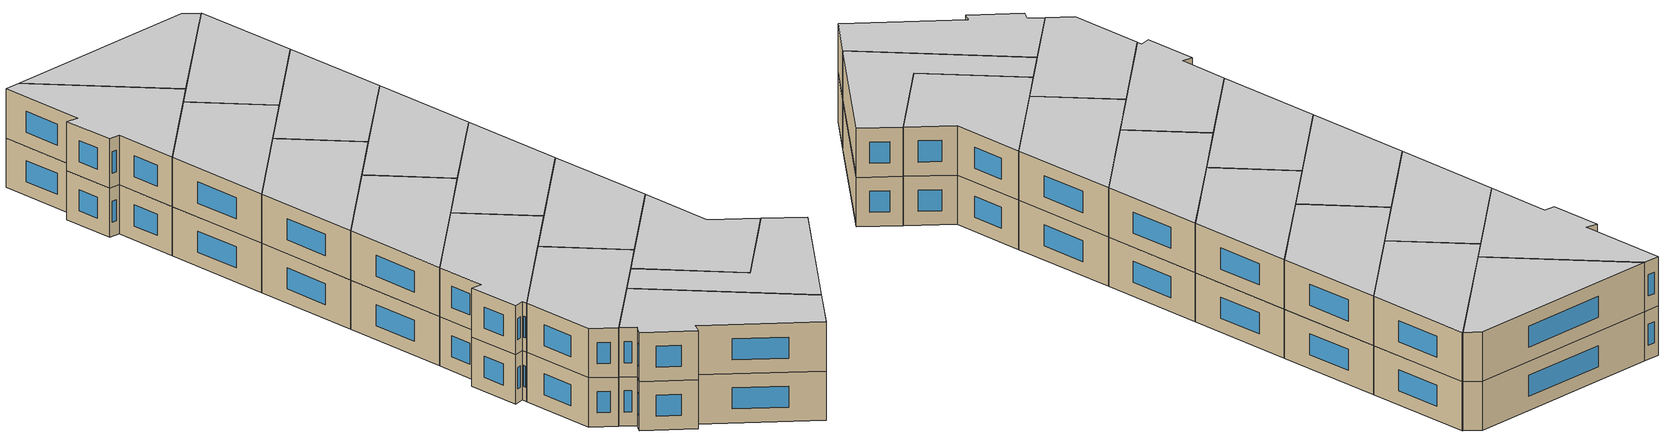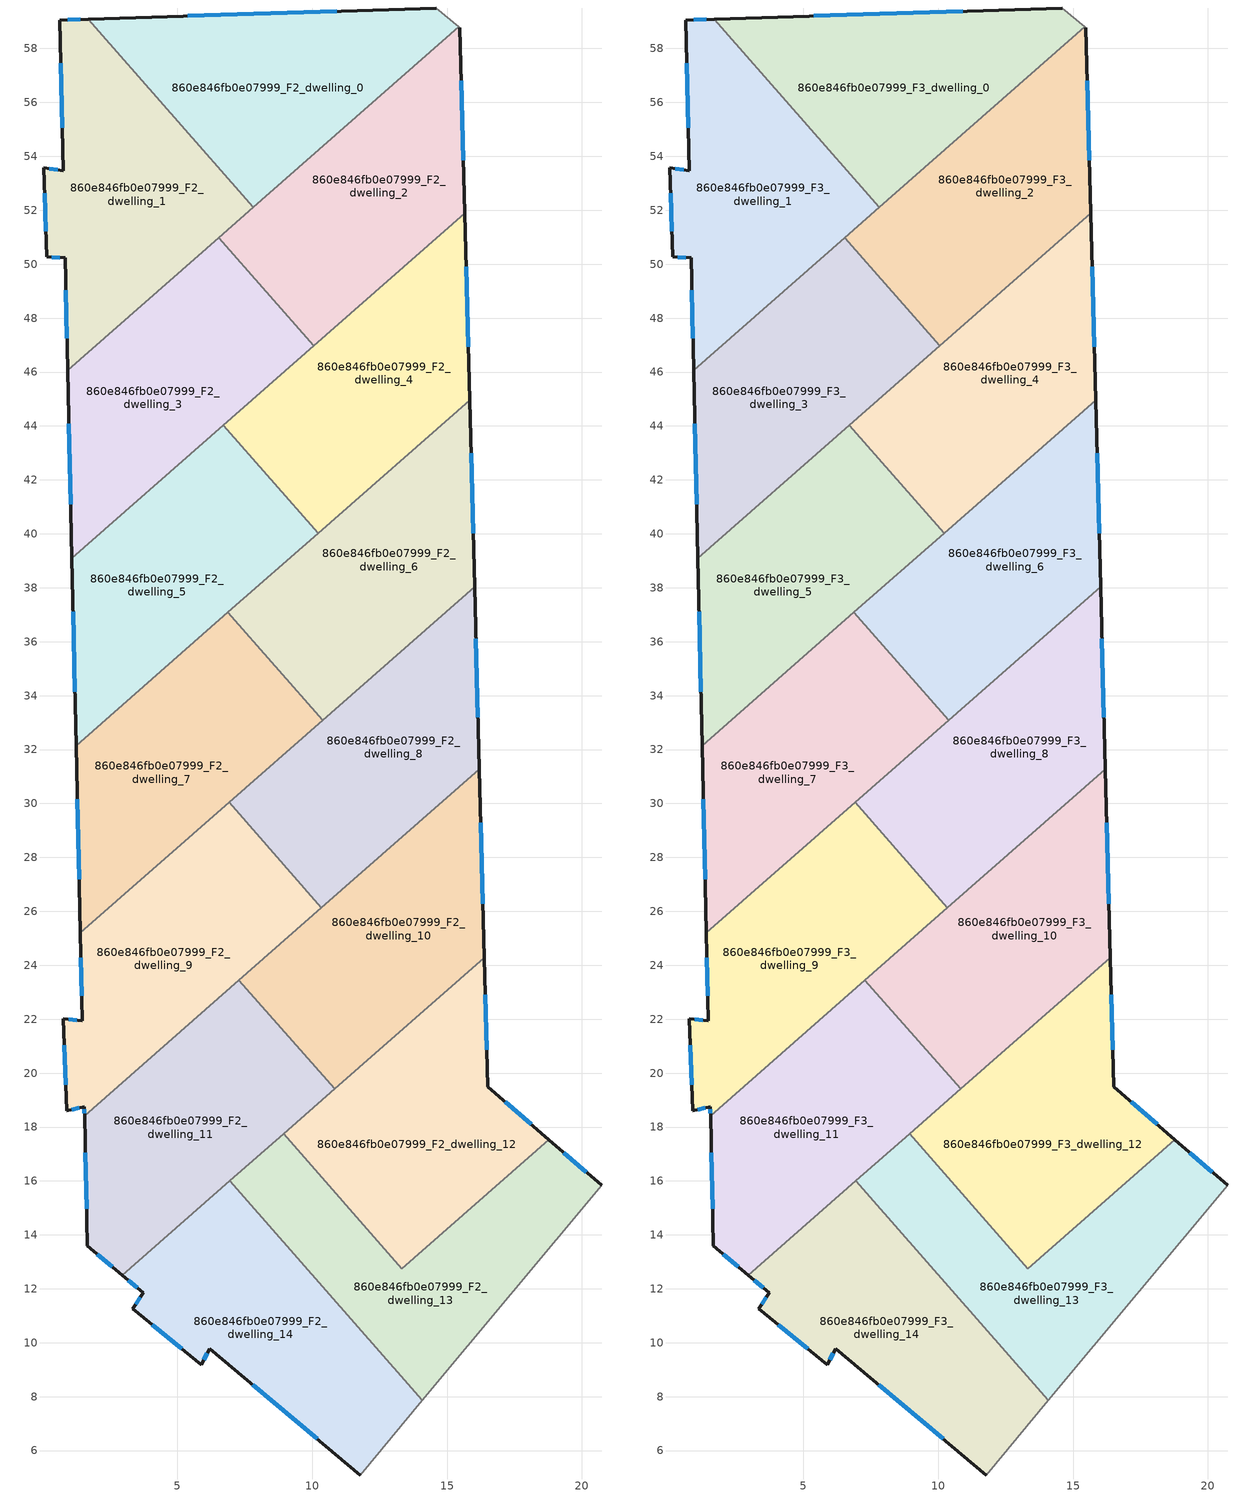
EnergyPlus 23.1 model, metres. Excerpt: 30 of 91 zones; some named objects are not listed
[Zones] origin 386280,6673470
860e846fb0e07999_F2_dwelling_0
 floor to 860e846fb0e07999_F1_dwelling_0 (EU_floor_Construction): 15.44,58.8 7.82,52.12 1.7,59.09 14.6,59.5 z6
 wall outside (EU_wall_Construction): 14.6,59.5 1.7,59.09 z6:9
 wall adiabatic (EU_wall_Construction): 15.44,58.8 14.6,59.5 z6:9
 wall to 860e846fb0e07999_F2_dwelling_1 (EU_wall_Construction): 1.7,59.09 7.82,52.12 z6:9
 wall to 860e846fb0e07999_F2_dwelling_2 (EU_wall_Construction): 7.82,52.12 15.44,58.8 z6:9
 window (EU_Window_Construction): 10.92,59.38 5.38,59.21 z6.86:8.14
860e846fb0e07999_F2_dwelling_1
 floor to 860e846fb0e07999_F1_dwelling_1 (EU_floor_Construction): 1.7,59.09 7.82,52.12 0.93,46.07 0.84,50.23 0.15,50.27 0.05,53.58 0.76,53.47 0.64,59.05 z6
 wall outside (EU_wall_Construction): 1.7,59.09 0.64,59.05 0.76,53.47 0.05,53.58 0.15,50.27 0.84,50.23 0.93,46.07 z6:9
 wall to 860e846fb0e07999_F2_dwelling_3 (EU_wall_Construction): 0.93,46.07 6.53,50.98 z6:9
 wall to 860e846fb0e07999_F2_dwelling_2 (EU_wall_Construction): 6.53,50.98 7.82,52.12 z6:9
 window (EU_Window_Construction): 0.67,57.46 0.73,55.06 / 1.39,59.08 0.94,59.06 / 0.86,49.04 0.9,47.26 / 0.34,50.26 0.64,50.24 / 0.08,52.63 0.12,51.21 / 0.56,53.5 0.25,53.54 z6.86:8.14
860e846fb0e07999_F2_dwelling_10
 floor to 860e846fb0e07999_F1_dwelling_10 (EU_floor_Construction): 16.19,31.27 16.38,24.28 10.83,19.41 7.28,23.45 z6
 wall outside (EU_wall_Construction): 16.38,24.28 16.19,31.27 z6:9
 wall to 860e846fb0e07999_F2_dwelling_11 (EU_wall_Construction): 7.28,23.45 10.83,19.41 z6:9
 wall to 860e846fb0e07999_F2_dwelling_12 (EU_wall_Construction): 10.83,19.41 16.38,24.28 z6:9
 wall to 860e846fb0e07999_F2_dwelling_8 (EU_wall_Construction): 16.19,31.27 10.34,26.14 z6:9
 wall to 860e846fb0e07999_F2_dwelling_9 (EU_wall_Construction): 10.34,26.14 7.28,23.45 z6:9
 window (EU_Window_Construction): 16.32,26.28 16.24,29.28 z6.86:8.14
860e846fb0e07999_F2_dwelling_11
 floor to 860e846fb0e07999_F1_dwelling_11 (EU_floor_Construction): 7.28,23.45 10.83,19.41 2.96,12.5 1.66,13.59 1.55,18.42 z6
 wall outside (EU_wall_Construction): 1.55,18.42 1.66,13.59 2.96,12.5 z6:9
 wall to 860e846fb0e07999_F2_dwelling_9 (EU_wall_Construction): 7.28,23.45 1.55,18.42 z6:9
 wall to 860e846fb0e07999_F2_dwelling_14 (EU_wall_Construction): 2.96,12.5 6.94,16 z6:9
 wall to 860e846fb0e07999_F2_dwelling_13 (EU_wall_Construction): 6.95,16 8.93,17.75 z6:9
 wall to 860e846fb0e07999_F2_dwelling_12 (EU_wall_Construction): 8.93,17.75 10.83,19.41 z6:9
 window (EU_Window_Construction): 2.03,13.28 2.59,12.81 / 1.59,17.04 1.63,14.97 z6.86:8.14
860e846fb0e07999_F2_dwelling_12
 floor to 860e846fb0e07999_F1_dwelling_12 (EU_floor_Construction): 16.38,24.28 16.5,19.49 18.77,17.54 13.32,12.75 8.93,17.75 z6
 wall outside (EU_wall_Construction): 18.77,17.54 16.5,19.49 16.38,24.28 z6:9
 wall to 860e846fb0e07999_F2_dwelling_13 (EU_wall_Construction): 8.93,17.75 13.32,12.75 18.77,17.54 z6:9
 window (EU_Window_Construction): 16.46,20.86 16.41,22.91 / 18.12,18.09 17.15,18.93 z6.86:8.14
860e846fb0e07999_F2_dwelling_13
 floor to 860e846fb0e07999_F1_dwelling_13 (EU_floor_Construction): 20.73,15.84 14.09,7.87 6.95,16 8.93,17.75 13.32,12.75 18.77,17.54 z6
 wall outside (EU_wall_Construction): 20.73,15.84 18.77,17.54 z6:9
 wall adiabatic (EU_wall_Construction): 14.09,7.87 20.73,15.84 z6:9
 wall to 860e846fb0e07999_F2_dwelling_14 (EU_wall_Construction): 6.95,16 14.09,7.87 z6:9
 window (EU_Window_Construction): 20.17,16.33 19.33,17.05 z6.86:8.14
860e846fb0e07999_F2_dwelling_14
 floor to 860e846fb0e07999_F1_dwelling_14 (EU_floor_Construction): 6.95,16 14.09,7.87 11.78,5.09 6.2,9.78 5.88,9.19 3.35,11.27 3.73,11.85 2.96,12.5 z6
 wall outside (EU_wall_Construction): 2.96,12.5 3.73,11.85 3.35,11.27 5.88,9.19 6.2,9.78 11.78,5.09 z6:9
 wall adiabatic (EU_wall_Construction): 11.78,5.09 14.09,7.87 z6:9
 window (EU_Window_Construction): 3.62,11.69 3.46,11.43 / 3.18,12.32 3.51,12.04 / 7.79,8.44 10.18,6.43 / 5.97,9.36 6.11,9.61 / 4.07,10.67 5.15,9.79 z6.86:8.14
860e846fb0e07999_F2_dwelling_2
 floor to 860e846fb0e07999_F1_dwelling_2 (EU_floor_Construction): 15.48,58.77 15.66,51.89 10.05,46.97 6.53,50.98 15.44,58.8 z6
 wall outside (EU_wall_Construction): 15.66,51.89 15.48,58.77 z6:9
 wall to 860e846fb0e07999_F2_dwelling_3 (EU_wall_Construction): 6.53,50.98 10.05,46.97 z6:9
 wall adiabatic (EU_wall_Construction): 15.48,58.77 15.44,58.8 z6:9
 wall to 860e846fb0e07999_F2_dwelling_4 (EU_wall_Construction): 10.05,46.97 15.66,51.89 z6:9
 window (EU_Window_Construction): 15.6,53.86 15.53,56.81 z6.86:8.14
860e846fb0e07999_F2_dwelling_3
 floor to 860e846fb0e07999_F1_dwelling_3 (EU_floor_Construction): 6.53,50.98 10.05,46.97 1.09,39.1 0.93,46.07 z6
 wall outside (EU_wall_Construction): 0.93,46.07 1.09,39.1 z6:9
 wall to 860e846fb0e07999_F2_dwelling_5 (EU_wall_Construction): 1.09,39.1 6.7,44.03 z6:9
 wall to 860e846fb0e07999_F2_dwelling_4 (EU_wall_Construction): 6.7,44.03 10.05,46.97 z6:9
 window (EU_Window_Construction): 0.97,44.08 1.04,41.09 z6.86:8.14
860e846fb0e07999_F2_dwelling_4
 floor to 860e846fb0e07999_F1_dwelling_4 (EU_floor_Construction): 15.66,51.89 15.84,44.96 10.21,40.02 6.7,44.03 z6
 wall outside (EU_wall_Construction): 15.84,44.96 15.66,51.89 z6:9
 wall to 860e846fb0e07999_F2_dwelling_5 (EU_wall_Construction): 6.7,44.03 10.21,40.02 z6:9
 wall to 860e846fb0e07999_F2_dwelling_6 (EU_wall_Construction): 10.21,40.02 15.84,44.96 z6:9
 window (EU_Window_Construction): 15.79,46.94 15.71,49.91 z6.86:8.14
860e846fb0e07999_F2_dwelling_5
 floor to 860e846fb0e07999_F1_dwelling_5 (EU_floor_Construction): 6.7,44.03 10.21,40.02 1.24,32.15 1.09,39.1 z6
 wall outside (EU_wall_Construction): 1.09,39.1 1.24,32.15 z6:9
 wall to 860e846fb0e07999_F2_dwelling_7 (EU_wall_Construction): 1.24,32.15 6.87,37.09 z6:9
 wall to 860e846fb0e07999_F2_dwelling_6 (EU_wall_Construction): 6.87,37.09 10.21,40.02 z6:9
 window (EU_Window_Construction): 1.13,37.12 1.2,34.14 z6.86:8.14
860e846fb0e07999_F2_dwelling_6
 floor to 860e846fb0e07999_F1_dwelling_6 (EU_floor_Construction): 15.84,44.96 16.02,38.04 10.38,33.09 6.87,37.09 z6
 wall outside (EU_wall_Construction): 16.02,38.04 15.84,44.96 z6:9
 wall to 860e846fb0e07999_F2_dwelling_7 (EU_wall_Construction): 6.87,37.09 10.38,33.09 z6:9
 wall to 860e846fb0e07999_F2_dwelling_8 (EU_wall_Construction): 10.38,33.09 16.02,38.04 z6:9
 window (EU_Window_Construction): 15.97,40.01 15.89,42.98 z6.86:8.14
860e846fb0e07999_F2_dwelling_7
 floor to 860e846fb0e07999_F1_dwelling_7 (EU_floor_Construction): 6.87,37.09 10.38,33.09 1.4,25.21 1.24,32.15 z6
 wall outside (EU_wall_Construction): 1.24,32.15 1.4,25.21 z6:9
 wall to 860e846fb0e07999_F2_dwelling_9 (EU_wall_Construction): 1.4,25.21 6.91,30.04 z6:9
 wall to 860e846fb0e07999_F2_dwelling_8 (EU_wall_Construction): 6.91,30.05 10.38,33.09 z6:9
 window (EU_Window_Construction): 1.29,30.16 1.36,27.19 z6.86:8.14
860e846fb0e07999_F2_dwelling_8
 floor to 860e846fb0e07999_F1_dwelling_8 (EU_floor_Construction): 16.02,38.04 16.19,31.27 10.34,26.14 6.91,30.04 z6
 wall outside (EU_wall_Construction): 16.19,31.27 16.02,38.04 z6:9
 wall to 860e846fb0e07999_F2_dwelling_9 (EU_wall_Construction): 6.91,30.04 10.34,26.14 z6:9
 window (EU_Window_Construction): 16.14,33.21 16.07,36.1 z6.86:8.14
860e846fb0e07999_F2_dwelling_9
 floor to 860e846fb0e07999_F1_dwelling_9 (EU_floor_Construction): 6.91,30.04 10.34,26.14 1.55,18.42 1.55,18.76 0.89,18.6 0.77,22.01 1.47,21.95 1.4,25.21 z6
 wall outside (EU_wall_Construction): 1.4,25.21 1.47,21.95 0.77,22.01 0.89,18.6 1.55,18.76 1.55,18.42 z6:9
 window (EU_Window_Construction): 0.8,21.03 0.85,19.57 / 1.27,21.96 0.97,21.99 / 1.42,24.27 1.45,22.88 / 1.55,18.66 1.55,18.52 / 1.08,18.64 1.36,18.71 z6.86:8.14
860e846fb0e07999_F3_dwelling_0
 floor to 860e846fb0e07999_F2_dwelling_0 (EU_floor_Construction): 15.44,58.8 7.82,52.12 1.7,59.09 14.6,59.5 z9
 wall outside (EU_wall_Construction): 14.6,59.5 1.7,59.09 z9:12
 wall adiabatic (EU_wall_Construction): 15.44,58.8 14.6,59.5 z9:12
 wall to 860e846fb0e07999_F3_dwelling_1 (EU_wall_Construction): 1.7,59.09 7.82,52.12 z9:12
 wall to 860e846fb0e07999_F3_dwelling_2 (EU_wall_Construction): 7.82,52.12 15.44,58.8 z9:12
 window (EU_Window_Construction): 10.92,59.38 5.38,59.21 z9.86:11.14
 ceiling to 860e846fb0e07999_F4_dwelling_0 (EU_floor_Construction): 15.44,58.8 14.6,59.5 1.7,59.09 7.82,52.12 z12
860e846fb0e07999_F3_dwelling_1
 floor to 860e846fb0e07999_F2_dwelling_1 (EU_floor_Construction): 1.7,59.09 7.82,52.12 0.93,46.07 0.84,50.23 0.15,50.27 0.05,53.58 0.76,53.47 0.64,59.05 z9
 wall outside (EU_wall_Construction): 1.7,59.09 0.64,59.05 0.76,53.47 0.05,53.58 0.15,50.27 0.84,50.23 0.93,46.07 z9:12
 wall to 860e846fb0e07999_F3_dwelling_3 (EU_wall_Construction): 0.93,46.07 6.53,50.98 z9:12
 wall to 860e846fb0e07999_F3_dwelling_2 (EU_wall_Construction): 6.53,50.98 7.82,52.12 z9:12
 window (EU_Window_Construction): 0.67,57.46 0.73,55.06 / 1.39,59.08 0.94,59.06 / 0.86,49.04 0.9,47.26 / 0.34,50.26 0.64,50.24 / 0.08,52.63 0.12,51.21 / 0.56,53.5 0.25,53.54 z9.86:11.14
 ceiling to 860e846fb0e07999_F4_dwelling_1 (EU_floor_Construction): 7.82,52.12 1.7,59.09 0.64,59.05 0.76,53.47 0.05,53.58 0.15,50.27 0.84,50.23 0.93,46.07 z12
860e846fb0e07999_F3_dwelling_10
 floor to 860e846fb0e07999_F2_dwelling_10 (EU_floor_Construction): 16.19,31.27 16.38,24.28 10.83,19.41 7.28,23.45 z9
 wall outside (EU_wall_Construction): 16.38,24.28 16.19,31.27 z9:12
 wall to 860e846fb0e07999_F3_dwelling_11 (EU_wall_Construction): 7.28,23.45 10.83,19.41 z9:12
 wall to 860e846fb0e07999_F3_dwelling_12 (EU_wall_Construction): 10.83,19.41 16.38,24.28 z9:12
 wall to 860e846fb0e07999_F3_dwelling_8 (EU_wall_Construction): 16.19,31.27 10.34,26.14 z9:12
 wall to 860e846fb0e07999_F3_dwelling_9 (EU_wall_Construction): 10.34,26.14 7.28,23.45 z9:12
 window (EU_Window_Construction): 16.32,26.28 16.24,29.28 z9.86:11.14
 ceiling to 860e846fb0e07999_F4_dwelling_10 (EU_floor_Construction): 16.38,24.28 16.19,31.27 7.28,23.45 10.83,19.41 z12
860e846fb0e07999_F3_dwelling_11
 floor to 860e846fb0e07999_F2_dwelling_11 (EU_floor_Construction): 7.28,23.45 10.83,19.41 2.96,12.5 1.66,13.59 1.55,18.42 z9
 wall outside (EU_wall_Construction): 1.55,18.42 1.66,13.59 2.96,12.5 z9:12
 wall to 860e846fb0e07999_F3_dwelling_9 (EU_wall_Construction): 7.28,23.45 1.55,18.42 z9:12
 wall to 860e846fb0e07999_F3_dwelling_14 (EU_wall_Construction): 2.96,12.5 6.94,16 z9:12
 wall to 860e846fb0e07999_F3_dwelling_13 (EU_wall_Construction): 6.95,16 8.93,17.75 z9:12
 wall to 860e846fb0e07999_F3_dwelling_12 (EU_wall_Construction): 8.93,17.75 10.83,19.41 z9:12
 window (EU_Window_Construction): 2.03,13.28 2.59,12.81 / 1.59,17.04 1.63,14.97 z9.86:11.14
 ceiling to 860e846fb0e07999_F4_dwelling_11 (EU_floor_Construction): 10.83,19.41 7.28,23.45 1.55,18.42 1.66,13.59 2.96,12.5 z12
860e846fb0e07999_F3_dwelling_12
 floor to 860e846fb0e07999_F2_dwelling_12 (EU_floor_Construction): 16.38,24.28 16.5,19.49 18.77,17.54 13.32,12.75 8.93,17.75 z9
 wall outside (EU_wall_Construction): 18.77,17.54 16.5,19.49 16.38,24.28 z9:12
 wall to 860e846fb0e07999_F3_dwelling_13 (EU_wall_Construction): 8.93,17.75 13.32,12.75 18.77,17.54 z9:12
 window (EU_Window_Construction): 16.46,20.86 16.41,22.91 / 18.12,18.09 17.15,18.93 z9.86:11.14
 ceiling to 860e846fb0e07999_F4_dwelling_12 (EU_floor_Construction): 18.77,17.54 16.5,19.49 16.38,24.28 8.93,17.75 13.32,12.75 z12
860e846fb0e07999_F3_dwelling_13
 floor to 860e846fb0e07999_F2_dwelling_13 (EU_floor_Construction): 20.73,15.84 14.09,7.87 6.95,16 8.93,17.75 13.32,12.75 18.77,17.54 z9
 wall outside (EU_wall_Construction): 20.73,15.84 18.77,17.54 z9:12
 wall adiabatic (EU_wall_Construction): 14.09,7.87 20.73,15.84 z9:12
 wall to 860e846fb0e07999_F3_dwelling_14 (EU_wall_Construction): 6.95,16 14.09,7.87 z9:12
 window (EU_Window_Construction): 20.17,16.33 19.33,17.05 z9.86:11.14
 ceiling to 860e846fb0e07999_F4_dwelling_13 (EU_floor_Construction): 14.09,7.87 20.73,15.84 18.77,17.54 13.32,12.75 8.93,17.75 6.95,16 z12
860e846fb0e07999_F3_dwelling_14
 floor to 860e846fb0e07999_F2_dwelling_14 (EU_floor_Construction): 6.95,16 14.09,7.87 11.78,5.09 6.2,9.78 5.88,9.19 3.35,11.27 3.73,11.85 2.96,12.5 z9
 wall outside (EU_wall_Construction): 2.96,12.5 3.73,11.85 3.35,11.27 5.88,9.19 6.2,9.78 11.78,5.09 z9:12
 wall adiabatic (EU_wall_Construction): 11.78,5.09 14.09,7.87 z9:12
 window (EU_Window_Construction): 3.62,11.69 3.46,11.43 / 3.18,12.32 3.51,12.04 / 7.79,8.44 10.18,6.43 / 5.97,9.36 6.11,9.61 / 4.07,10.67 5.15,9.79 z9.86:11.14
 ceiling to 860e846fb0e07999_F4_dwelling_14 (EU_floor_Construction): 11.78,5.09 14.09,7.87 6.95,16 2.96,12.5 3.73,11.85 3.35,11.27 5.88,9.19 6.2,9.78 z12
860e846fb0e07999_F3_dwelling_2
 floor to 860e846fb0e07999_F2_dwelling_2 (EU_floor_Construction): 15.48,58.77 15.66,51.89 10.05,46.97 6.53,50.98 15.44,58.8 z9
 wall outside (EU_wall_Construction): 15.66,51.89 15.48,58.77 z9:12
 wall to 860e846fb0e07999_F3_dwelling_3 (EU_wall_Construction): 6.53,50.98 10.05,46.97 z9:12
 wall adiabatic (EU_wall_Construction): 15.48,58.77 15.44,58.8 z9:12
 wall to 860e846fb0e07999_F3_dwelling_4 (EU_wall_Construction): 10.05,46.97 15.66,51.89 z9:12
 window (EU_Window_Construction): 15.6,53.86 15.53,56.81 z9.86:11.14
 ceiling to 860e846fb0e07999_F4_dwelling_2 (EU_floor_Construction): 15.66,51.89 15.48,58.77 15.44,58.8 6.53,50.98 10.05,46.97 z12
860e846fb0e07999_F3_dwelling_3
 floor to 860e846fb0e07999_F2_dwelling_3 (EU_floor_Construction): 6.53,50.98 10.05,46.97 1.09,39.1 0.93,46.07 z9
 wall outside (EU_wall_Construction): 0.93,46.07 1.09,39.1 z9:12
 wall to 860e846fb0e07999_F3_dwelling_5 (EU_wall_Construction): 1.09,39.1 6.7,44.03 z9:12
 wall to 860e846fb0e07999_F3_dwelling_4 (EU_wall_Construction): 6.7,44.03 10.05,46.97 z9:12
 window (EU_Window_Construction): 0.97,44.08 1.04,41.09 z9.86:11.14
 ceiling to 860e846fb0e07999_F4_dwelling_3 (EU_floor_Construction): 10.05,46.97 6.53,50.98 0.93,46.07 1.09,39.1 z12
860e846fb0e07999_F3_dwelling_4
 floor to 860e846fb0e07999_F2_dwelling_4 (EU_floor_Construction): 15.66,51.89 15.84,44.96 10.21,40.02 6.7,44.03 z9
 wall outside (EU_wall_Construction): 15.84,44.96 15.66,51.89 z9:12
 wall to 860e846fb0e07999_F3_dwelling_5 (EU_wall_Construction): 6.7,44.03 10.21,40.02 z9:12
 wall to 860e846fb0e07999_F3_dwelling_6 (EU_wall_Construction): 10.21,40.02 15.84,44.96 z9:12
 window (EU_Window_Construction): 15.79,46.94 15.71,49.91 z9.86:11.14
 ceiling to 860e846fb0e07999_F4_dwelling_4 (EU_floor_Construction): 15.84,44.96 15.66,51.89 6.7,44.03 10.21,40.02 z12
860e846fb0e07999_F3_dwelling_5
 floor to 860e846fb0e07999_F2_dwelling_5 (EU_floor_Construction): 6.7,44.03 10.21,40.02 1.24,32.15 1.09,39.1 z9
 wall outside (EU_wall_Construction): 1.09,39.1 1.24,32.15 z9:12
 wall to 860e846fb0e07999_F3_dwelling_7 (EU_wall_Construction): 1.24,32.15 6.87,37.09 z9:12
 wall to 860e846fb0e07999_F3_dwelling_6 (EU_wall_Construction): 6.87,37.09 10.21,40.02 z9:12
 window (EU_Window_Construction): 1.13,37.12 1.2,34.14 z9.86:11.14
 ceiling to 860e846fb0e07999_F4_dwelling_5 (EU_floor_Construction): 10.21,40.02 6.7,44.03 1.09,39.1 1.24,32.15 z12
860e846fb0e07999_F3_dwelling_6
 floor to 860e846fb0e07999_F2_dwelling_6 (EU_floor_Construction): 15.84,44.96 16.02,38.04 10.38,33.09 6.87,37.09 z9
 wall outside (EU_wall_Construction): 16.02,38.04 15.84,44.96 z9:12
 wall to 860e846fb0e07999_F3_dwelling_7 (EU_wall_Construction): 6.87,37.09 10.38,33.09 z9:12
 wall to 860e846fb0e07999_F3_dwelling_8 (EU_wall_Construction): 10.38,33.09 16.02,38.04 z9:12
 window (EU_Window_Construction): 15.97,40.01 15.89,42.98 z9.86:11.14
 ceiling to 860e846fb0e07999_F4_dwelling_6 (EU_floor_Construction): 16.02,38.04 15.84,44.96 6.87,37.09 10.38,33.09 z12
860e846fb0e07999_F3_dwelling_7
 floor to 860e846fb0e07999_F2_dwelling_7 (EU_floor_Construction): 6.87,37.09 10.38,33.09 1.4,25.21 1.24,32.15 z9
 wall outside (EU_wall_Construction): 1.24,32.15 1.4,25.21 z9:12
 wall to 860e846fb0e07999_F3_dwelling_9 (EU_wall_Construction): 1.4,25.21 6.91,30.04 z9:12
 wall to 860e846fb0e07999_F3_dwelling_8 (EU_wall_Construction): 6.91,30.05 10.38,33.09 z9:12
 window (EU_Window_Construction): 1.29,30.16 1.36,27.19 z9.86:11.14
 ceiling to 860e846fb0e07999_F4_dwelling_7 (EU_floor_Construction): 10.38,33.09 6.87,37.09 1.24,32.15 1.4,25.21 z12
860e846fb0e07999_F3_dwelling_8
 floor to 860e846fb0e07999_F2_dwelling_8 (EU_floor_Construction): 16.02,38.04 16.19,31.27 10.34,26.14 6.91,30.04 z9
 wall outside (EU_wall_Construction): 16.19,31.27 16.02,38.04 z9:12
 wall to 860e846fb0e07999_F3_dwelling_9 (EU_wall_Construction): 6.91,30.04 10.34,26.14 z9:12
 window (EU_Window_Construction): 16.14,33.21 16.07,36.1 z9.86:11.14
 ceiling to 860e846fb0e07999_F4_dwelling_8 (EU_floor_Construction): 16.19,31.27 16.02,38.04 6.91,30.04 10.34,26.14 z12
860e846fb0e07999_F3_dwelling_9
 floor to 860e846fb0e07999_F2_dwelling_9 (EU_floor_Construction): 6.91,30.04 10.34,26.14 1.55,18.42 1.55,18.76 0.89,18.6 0.77,22.01 1.47,21.95 1.4,25.21 z9
 wall outside (EU_wall_Construction): 1.4,25.21 1.47,21.95 0.77,22.01 0.89,18.6 1.55,18.76 1.55,18.42 z9:12
 window (EU_Window_Construction): 0.8,21.03 0.85,19.57 / 1.27,21.96 0.97,21.99 / 1.42,24.27 1.45,22.88 / 1.55,18.66 1.55,18.52 / 1.08,18.64 1.36,18.71 z9.86:11.14
 ceiling to 860e846fb0e07999_F4_dwelling_9 (EU_floor_Construction): 10.34,26.14 6.91,30.04 1.4,25.21 1.47,21.95 0.77,22.01 0.89,18.6 1.55,18.76 1.55,18.42 z12
[Building]
EU S2 Campaign: North Axis=0; Terrain=City; Solar Distribution=FullExterior
[Site:Location]
Helsinki-Vantaa.AP: Latitude=60.317; Longitude=24.963; Time Zone=2; Elevation=54.6
[SizingPeriod:WeatherFileDays]
AnnualSizingPeriod: Begin Month=1; Begin Day of Month=1; End Month=12; End Day of Month=31; Day of Week for Start Day=Monday; Use Weather File Daylight Saving Period=No; Use Weather File Rain and Snow Indicators=No
[MATERIAL]
EU_InternalMass_Material: Roughness=MediumRough; Thickness=0.1; Conductivity=1; Density=1800; Specific Heat=900; Thermal Absorptance=0.9; Solar Absorptance=0.7; Visible Absorptance=0.7
[MATERIAL:NOMASS] Roughness=MediumRough; Thermal Absorptance=0.9; Solar Absorptance=0.7; Visible Absorptance=0.7
Name | Thermal Resistance
EU_wall_NoMass | 1.10183
EU_floor_NoMass | 1.70606
[WINDOWMATERIAL:SIMPLEGLAZINGSYSTEM]
EU_Window_SimpleGlazing: UFactor=3.11035; Solar Heat Gain Coefficient=0.8; Visible Transmittance=0.8
[CONSTRUCTION]
EU_wall_Construction: EU_wall_NoMass
EU_floor_Construction: EU_floor_NoMass
EU_Window_Construction: EU_Window_SimpleGlazing
EU_InternalMass_Construction: EU_InternalMass_Material
[ZONE] Type=1; Multiplier=1; Ceiling Height=autocalculate; Floor Area=autocalculate; Part of Total Floor Area=Yes
Name | Volume
860e846fb0e07999_F2_dwelling_0; 860e846fb0e07999_F3_dwelling_0; 860e846fb0e07999_F2_dwelling_5; 860e846fb0e07999_F3_dwelling_5 | 155.125
860e846fb0e07999_F2_dwelling_1; 860e846fb0e07999_F3_dwelling_1 | 155.141
860e846fb0e07999_F2_dwelling_10; 860e846fb0e07999_F3_dwelling_10 | 155.099
860e846fb0e07999_F2_dwelling_11; 860e846fb0e07999_F3_dwelling_11 | 155.11
860e846fb0e07999_F2_dwelling_12; 860e846fb0e07999_F3_dwelling_12 | 155.131
860e846fb0e07999_F2_dwelling_13; 860e846fb0e07999_F3_dwelling_13; 860e846fb0e07999_F2_dwelling_4; 860e846fb0e07999_F3_dwelling_4 | 155.123
860e846fb0e07999_F2_dwelling_14; 860e846fb0e07999_F3_dwelling_14 | 155.108
860e846fb0e07999_F2_dwelling_2; 860e846fb0e07999_F3_dwelling_2 | 155.105
860e846fb0e07999_F2_dwelling_3; 860e846fb0e07999_F3_dwelling_3 | 155.104
860e846fb0e07999_F2_dwelling_6; 860e846fb0e07999_F3_dwelling_6; 860e846fb0e07999_F2_dwelling_9; 860e846fb0e07999_F3_dwelling_9 | 155.113
860e846fb0e07999_F2_dwelling_7; 860e846fb0e07999_F3_dwelling_7 | 155.116
860e846fb0e07999_F2_dwelling_8; 860e846fb0e07999_F3_dwelling_8 | 155.127
[INTERNALMASS] Construction=EU_InternalMass_Construction
Name | Zone or ZoneList | Surface Area
860e846fb0e07999_F2_dwelling_0_EU_InternalMass | 860e846fb0e07999_F2_dwelling_0 | 51.7068
860e846fb0e07999_F2_dwelling_1_EU_InternalMass | 860e846fb0e07999_F2_dwelling_1 | 51.7133
860e846fb0e07999_F2_dwelling_2_EU_InternalMass | 860e846fb0e07999_F2_dwelling_2 | 51.7028
860e846fb0e07999_F2_dwelling_3_EU_InternalMass | 860e846fb0e07999_F2_dwelling_3 | 51.7034
860e846fb0e07999_F2_dwelling_4_EU_InternalMass | 860e846fb0e07999_F2_dwelling_4 | 51.7092
860e846fb0e07999_F2_dwelling_5_EU_InternalMass | 860e846fb0e07999_F2_dwelling_5 | 51.7101
860e846fb0e07999_F2_dwelling_6_EU_InternalMass | 860e846fb0e07999_F2_dwelling_6 | 51.7039
860e846fb0e07999_F2_dwelling_7_EU_InternalMass | 860e846fb0e07999_F2_dwelling_7 | 51.707
860e846fb0e07999_F2_dwelling_8_EU_InternalMass | 860e846fb0e07999_F2_dwelling_8 | 51.7076
860e846fb0e07999_F2_dwelling_9_EU_InternalMass | 860e846fb0e07999_F2_dwelling_9 | 51.7042
860e846fb0e07999_F2_dwelling_10_EU_InternalMass | 860e846fb0e07999_F2_dwelling_10 | 51.7002
860e846fb0e07999_F2_dwelling_11_EU_InternalMass | 860e846fb0e07999_F2_dwelling_11 | 51.7037
860e846fb0e07999_F2_dwelling_12_EU_InternalMass | 860e846fb0e07999_F2_dwelling_12 | 51.7111
860e846fb0e07999_F2_dwelling_13_EU_InternalMass | 860e846fb0e07999_F2_dwelling_13 | 51.7077
860e846fb0e07999_F2_dwelling_14_EU_InternalMass | 860e846fb0e07999_F2_dwelling_14 | 51.6992
860e846fb0e07999_F3_dwelling_0_EU_InternalMass | 860e846fb0e07999_F3_dwelling_0 | 51.7068
860e846fb0e07999_F3_dwelling_1_EU_InternalMass | 860e846fb0e07999_F3_dwelling_1 | 51.7133
860e846fb0e07999_F3_dwelling_2_EU_InternalMass | 860e846fb0e07999_F3_dwelling_2 | 51.7028
860e846fb0e07999_F3_dwelling_3_EU_InternalMass | 860e846fb0e07999_F3_dwelling_3 | 51.7034
860e846fb0e07999_F3_dwelling_4_EU_InternalMass | 860e846fb0e07999_F3_dwelling_4 | 51.7092
860e846fb0e07999_F3_dwelling_5_EU_InternalMass | 860e846fb0e07999_F3_dwelling_5 | 51.7101
860e846fb0e07999_F3_dwelling_6_EU_InternalMass | 860e846fb0e07999_F3_dwelling_6 | 51.7039
860e846fb0e07999_F3_dwelling_7_EU_InternalMass | 860e846fb0e07999_F3_dwelling_7 | 51.707
860e846fb0e07999_F3_dwelling_8_EU_InternalMass | 860e846fb0e07999_F3_dwelling_8 | 51.7076
860e846fb0e07999_F3_dwelling_9_EU_InternalMass | 860e846fb0e07999_F3_dwelling_9 | 51.7042
860e846fb0e07999_F3_dwelling_10_EU_InternalMass | 860e846fb0e07999_F3_dwelling_10 | 51.7002
860e846fb0e07999_F3_dwelling_11_EU_InternalMass | 860e846fb0e07999_F3_dwelling_11 | 51.7037
860e846fb0e07999_F3_dwelling_12_EU_InternalMass | 860e846fb0e07999_F3_dwelling_12 | 51.7111
860e846fb0e07999_F3_dwelling_13_EU_InternalMass | 860e846fb0e07999_F3_dwelling_13 | 51.7077
860e846fb0e07999_F3_dwelling_14_EU_InternalMass | 860e846fb0e07999_F3_dwelling_14 | 51.6992
[OTHEREQUIPMENT] Fuel Type=Electricity; Design Level Calculation Method=Watts/Area; Power per Zone Floor Area=1; Fraction Latent=0; Fraction Radiant=0; Fraction Lost=0; Carbon Dioxide Generation Rate=0; EndUse Subcategory=EU_Step8_InternalGains
Name | Zone or ZoneList or Space or SpaceList | Schedule
EU_Step8_InternalGain_860e846fb0e07999_F2_dwelling_0_f000 | 860e846fb0e07999_F2_dwelling_0 | EU_Step8_GainSchedule_860e846fb0e07999_F2_dwelling_0_f000
EU_Step8_InternalGain_860e846fb0e07999_F2_dwelling_1_f000 | 860e846fb0e07999_F2_dwelling_1 | EU_Step8_GainSchedule_860e846fb0e07999_F2_dwelling_1_f000
EU_Step8_InternalGain_860e846fb0e07999_F2_dwelling_2_f000 | 860e846fb0e07999_F2_dwelling_2 | EU_Step8_GainSchedule_860e846fb0e07999_F2_dwelling_2_f000
EU_Step8_InternalGain_860e846fb0e07999_F2_dwelling_3_f000 | 860e846fb0e07999_F2_dwelling_3 | EU_Step8_GainSchedule_860e846fb0e07999_F2_dwelling_3_f000
EU_Step8_InternalGain_860e846fb0e07999_F2_dwelling_4_f000 | 860e846fb0e07999_F2_dwelling_4 | EU_Step8_GainSchedule_860e846fb0e07999_F2_dwelling_4_f000
EU_Step8_InternalGain_860e846fb0e07999_F2_dwelling_5_f000 | 860e846fb0e07999_F2_dwelling_5 | EU_Step8_GainSchedule_860e846fb0e07999_F2_dwelling_5_f000
EU_Step8_InternalGain_860e846fb0e07999_F2_dwelling_6_f000 | 860e846fb0e07999_F2_dwelling_6 | EU_Step8_GainSchedule_860e846fb0e07999_F2_dwelling_6_f000
EU_Step8_InternalGain_860e846fb0e07999_F2_dwelling_7_f000 | 860e846fb0e07999_F2_dwelling_7 | EU_Step8_GainSchedule_860e846fb0e07999_F2_dwelling_7_f000
EU_Step8_InternalGain_860e846fb0e07999_F2_dwelling_8_f000 | 860e846fb0e07999_F2_dwelling_8 | EU_Step8_GainSchedule_860e846fb0e07999_F2_dwelling_8_f000
EU_Step8_InternalGain_860e846fb0e07999_F2_dwelling_9_f000 | 860e846fb0e07999_F2_dwelling_9 | EU_Step8_GainSchedule_860e846fb0e07999_F2_dwelling_9_f000
EU_Step8_InternalGain_860e846fb0e07999_F2_dwelling_10_f000 | 860e846fb0e07999_F2_dwelling_10 | EU_Step8_GainSchedule_860e846fb0e07999_F2_dwelling_10_f000
EU_Step8_InternalGain_860e846fb0e07999_F2_dwelling_11_f000 | 860e846fb0e07999_F2_dwelling_11 | EU_Step8_GainSchedule_860e846fb0e07999_F2_dwelling_11_f000
EU_Step8_InternalGain_860e846fb0e07999_F2_dwelling_12_f000 | 860e846fb0e07999_F2_dwelling_12 | EU_Step8_GainSchedule_860e846fb0e07999_F2_dwelling_12_f000
EU_Step8_InternalGain_860e846fb0e07999_F2_dwelling_13_f000 | 860e846fb0e07999_F2_dwelling_13 | EU_Step8_GainSchedule_860e846fb0e07999_F2_dwelling_13_f000
EU_Step8_InternalGain_860e846fb0e07999_F2_dwelling_14_f000 | 860e846fb0e07999_F2_dwelling_14 | EU_Step8_GainSchedule_860e846fb0e07999_F2_dwelling_14_f000
EU_Step8_InternalGain_860e846fb0e07999_F3_dwelling_0_f000 | 860e846fb0e07999_F3_dwelling_0 | EU_Step8_GainSchedule_860e846fb0e07999_F3_dwelling_0_f000
EU_Step8_InternalGain_860e846fb0e07999_F3_dwelling_1_f000 | 860e846fb0e07999_F3_dwelling_1 | EU_Step8_GainSchedule_860e846fb0e07999_F3_dwelling_1_f000
EU_Step8_InternalGain_860e846fb0e07999_F3_dwelling_2_f000 | 860e846fb0e07999_F3_dwelling_2 | EU_Step8_GainSchedule_860e846fb0e07999_F3_dwelling_2_f000
EU_Step8_InternalGain_860e846fb0e07999_F3_dwelling_3_f000 | 860e846fb0e07999_F3_dwelling_3 | EU_Step8_GainSchedule_860e846fb0e07999_F3_dwelling_3_f000
EU_Step8_InternalGain_860e846fb0e07999_F3_dwelling_4_f000 | 860e846fb0e07999_F3_dwelling_4 | EU_Step8_GainSchedule_860e846fb0e07999_F3_dwelling_4_f000
EU_Step8_InternalGain_860e846fb0e07999_F3_dwelling_5_f000 | 860e846fb0e07999_F3_dwelling_5 | EU_Step8_GainSchedule_860e846fb0e07999_F3_dwelling_5_f000
EU_Step8_InternalGain_860e846fb0e07999_F3_dwelling_6_f000 | 860e846fb0e07999_F3_dwelling_6 | EU_Step8_GainSchedule_860e846fb0e07999_F3_dwelling_6_f000
EU_Step8_InternalGain_860e846fb0e07999_F3_dwelling_7_f000 | 860e846fb0e07999_F3_dwelling_7 | EU_Step8_GainSchedule_860e846fb0e07999_F3_dwelling_7_f000
EU_Step8_InternalGain_860e846fb0e07999_F3_dwelling_8_f000 | 860e846fb0e07999_F3_dwelling_8 | EU_Step8_GainSchedule_860e846fb0e07999_F3_dwelling_8_f000
EU_Step8_InternalGain_860e846fb0e07999_F3_dwelling_9_f000 | 860e846fb0e07999_F3_dwelling_9 | EU_Step8_GainSchedule_860e846fb0e07999_F3_dwelling_9_f000
EU_Step8_InternalGain_860e846fb0e07999_F3_dwelling_10_f000 | 860e846fb0e07999_F3_dwelling_10 | EU_Step8_GainSchedule_860e846fb0e07999_F3_dwelling_10_f000
EU_Step8_InternalGain_860e846fb0e07999_F3_dwelling_11_f000 | 860e846fb0e07999_F3_dwelling_11 | EU_Step8_GainSchedule_860e846fb0e07999_F3_dwelling_11_f000
EU_Step8_InternalGain_860e846fb0e07999_F3_dwelling_12_f000 | 860e846fb0e07999_F3_dwelling_12 | EU_Step8_GainSchedule_860e846fb0e07999_F3_dwelling_12_f000
EU_Step8_InternalGain_860e846fb0e07999_F3_dwelling_13_f000 | 860e846fb0e07999_F3_dwelling_13 | EU_Step8_GainSchedule_860e846fb0e07999_F3_dwelling_13_f000
EU_Step8_InternalGain_860e846fb0e07999_F3_dwelling_14_f000 | 860e846fb0e07999_F3_dwelling_14 | EU_Step8_GainSchedule_860e846fb0e07999_F3_dwelling_14_f000
[ZONEVENTILATION:DESIGNFLOWRATE] Schedule=EU_AlwaysOn; Design Flow Rate Calculation Method=AirChanges/Hour; Air Changes per Hour=0.756316; Ventilation Type=Natural; Fan Pressure Rise=0; Fan Total Efficiency=1; Constant Term Coefficient=1; Temperature Term Coefficient=0; Velocity Term Coefficient=0; Velocity Squared Term Coefficient=0; Minimum Indoor Temperature=-100; Maximum Indoor Temperature=100; Delta Temperature=-100; Minimum Outdoor Temperature=-100; Maximum Outdoor Temperature=100; Maximum Wind Speed=40
Name | Zone or ZoneList or Space or SpaceList
EU_ConstantAir_860e846fb0e07999_F2_dwelling_0 | 860e846fb0e07999_F2_dwelling_0
EU_ConstantAir_860e846fb0e07999_F2_dwelling_1 | 860e846fb0e07999_F2_dwelling_1
EU_ConstantAir_860e846fb0e07999_F2_dwelling_2 | 860e846fb0e07999_F2_dwelling_2
EU_ConstantAir_860e846fb0e07999_F2_dwelling_3 | 860e846fb0e07999_F2_dwelling_3
EU_ConstantAir_860e846fb0e07999_F2_dwelling_4 | 860e846fb0e07999_F2_dwelling_4
EU_ConstantAir_860e846fb0e07999_F2_dwelling_5 | 860e846fb0e07999_F2_dwelling_5
EU_ConstantAir_860e846fb0e07999_F2_dwelling_6 | 860e846fb0e07999_F2_dwelling_6
EU_ConstantAir_860e846fb0e07999_F2_dwelling_7 | 860e846fb0e07999_F2_dwelling_7
EU_ConstantAir_860e846fb0e07999_F2_dwelling_8 | 860e846fb0e07999_F2_dwelling_8
EU_ConstantAir_860e846fb0e07999_F2_dwelling_9 | 860e846fb0e07999_F2_dwelling_9
EU_ConstantAir_860e846fb0e07999_F2_dwelling_10 | 860e846fb0e07999_F2_dwelling_10
EU_ConstantAir_860e846fb0e07999_F2_dwelling_11 | 860e846fb0e07999_F2_dwelling_11
EU_ConstantAir_860e846fb0e07999_F2_dwelling_12 | 860e846fb0e07999_F2_dwelling_12
EU_ConstantAir_860e846fb0e07999_F2_dwelling_13 | 860e846fb0e07999_F2_dwelling_13
EU_ConstantAir_860e846fb0e07999_F2_dwelling_14 | 860e846fb0e07999_F2_dwelling_14
EU_ConstantAir_860e846fb0e07999_F3_dwelling_0 | 860e846fb0e07999_F3_dwelling_0
EU_ConstantAir_860e846fb0e07999_F3_dwelling_1 | 860e846fb0e07999_F3_dwelling_1
EU_ConstantAir_860e846fb0e07999_F3_dwelling_2 | 860e846fb0e07999_F3_dwelling_2
EU_ConstantAir_860e846fb0e07999_F3_dwelling_3 | 860e846fb0e07999_F3_dwelling_3
EU_ConstantAir_860e846fb0e07999_F3_dwelling_4 | 860e846fb0e07999_F3_dwelling_4
EU_ConstantAir_860e846fb0e07999_F3_dwelling_5 | 860e846fb0e07999_F3_dwelling_5
EU_ConstantAir_860e846fb0e07999_F3_dwelling_6 | 860e846fb0e07999_F3_dwelling_6
EU_ConstantAir_860e846fb0e07999_F3_dwelling_7 | 860e846fb0e07999_F3_dwelling_7
EU_ConstantAir_860e846fb0e07999_F3_dwelling_8 | 860e846fb0e07999_F3_dwelling_8
EU_ConstantAir_860e846fb0e07999_F3_dwelling_9 | 860e846fb0e07999_F3_dwelling_9
EU_ConstantAir_860e846fb0e07999_F3_dwelling_10 | 860e846fb0e07999_F3_dwelling_10
EU_ConstantAir_860e846fb0e07999_F3_dwelling_11 | 860e846fb0e07999_F3_dwelling_11
EU_ConstantAir_860e846fb0e07999_F3_dwelling_12 | 860e846fb0e07999_F3_dwelling_12
EU_ConstantAir_860e846fb0e07999_F3_dwelling_13 | 860e846fb0e07999_F3_dwelling_13
EU_ConstantAir_860e846fb0e07999_F3_dwelling_14 | 860e846fb0e07999_F3_dwelling_14
[HVACTEMPLATE:ZONE:IDEALLOADSAIRSYSTEM] System Availability Schedule=EU_AlwaysOn; Maximum Heating Supply Air Temperature=50; Minimum Cooling Supply Air Temperature=13; Maximum Heating Supply Air Humidity Ratio=0.0156; Minimum Cooling Supply Air Humidity Ratio=0.0077; Heating Limit=NoLimit; Cooling Limit=NoLimit; Heating Availability Schedule=EU_AlwaysOn; Cooling Availability Schedule=EU_CoolingOff; Dehumidification Control Type=ConstantSensibleHeatRatio; Cooling Sensible Heat Ratio=0.7; Dehumidification Setpoint=60; Humidification Control Type=None; Humidification Setpoint=30; Outdoor Air Method=None; Outdoor Air Flow Rate per Person=0.00944; Outdoor Air Flow Rate per Zone Floor Area=0; Outdoor Air Flow Rate per Zone=0; Demand Controlled Ventilation Type=None; Outdoor Air Economizer Type=NoEconomizer; Heat Recovery Type=None; Sensible Heat Recovery Effectiveness=0.7; Latent Heat Recovery Effectiveness=0.65
Name | Template Thermostat
860e846fb0e07999_F2_dwelling_0 | EU_HeatOnly_860e846fb0e07999_F2_dwelling_0
860e846fb0e07999_F2_dwelling_1 | EU_HeatOnly_860e846fb0e07999_F2_dwelling_1
860e846fb0e07999_F2_dwelling_2 | EU_HeatOnly_860e846fb0e07999_F2_dwelling_2
860e846fb0e07999_F2_dwelling_3 | EU_HeatOnly_860e846fb0e07999_F2_dwelling_3
860e846fb0e07999_F2_dwelling_4 | EU_HeatOnly_860e846fb0e07999_F2_dwelling_4
860e846fb0e07999_F2_dwelling_5 | EU_HeatOnly_860e846fb0e07999_F2_dwelling_5
860e846fb0e07999_F2_dwelling_6 | EU_HeatOnly_860e846fb0e07999_F2_dwelling_6
860e846fb0e07999_F2_dwelling_7 | EU_HeatOnly_860e846fb0e07999_F2_dwelling_7
860e846fb0e07999_F2_dwelling_8 | EU_HeatOnly_860e846fb0e07999_F2_dwelling_8
860e846fb0e07999_F2_dwelling_9 | EU_HeatOnly_860e846fb0e07999_F2_dwelling_9
860e846fb0e07999_F2_dwelling_10 | EU_HeatOnly_860e846fb0e07999_F2_dwelling_10
860e846fb0e07999_F2_dwelling_11 | EU_HeatOnly_860e846fb0e07999_F2_dwelling_11
860e846fb0e07999_F2_dwelling_12 | EU_HeatOnly_860e846fb0e07999_F2_dwelling_12
860e846fb0e07999_F2_dwelling_13 | EU_HeatOnly_860e846fb0e07999_F2_dwelling_13
860e846fb0e07999_F2_dwelling_14 | EU_HeatOnly_860e846fb0e07999_F2_dwelling_14
860e846fb0e07999_F3_dwelling_0 | EU_HeatOnly_860e846fb0e07999_F3_dwelling_0
860e846fb0e07999_F3_dwelling_1 | EU_HeatOnly_860e846fb0e07999_F3_dwelling_1
860e846fb0e07999_F3_dwelling_2 | EU_HeatOnly_860e846fb0e07999_F3_dwelling_2
860e846fb0e07999_F3_dwelling_3 | EU_HeatOnly_860e846fb0e07999_F3_dwelling_3
860e846fb0e07999_F3_dwelling_4 | EU_HeatOnly_860e846fb0e07999_F3_dwelling_4
860e846fb0e07999_F3_dwelling_5 | EU_HeatOnly_860e846fb0e07999_F3_dwelling_5
860e846fb0e07999_F3_dwelling_6 | EU_HeatOnly_860e846fb0e07999_F3_dwelling_6
860e846fb0e07999_F3_dwelling_7 | EU_HeatOnly_860e846fb0e07999_F3_dwelling_7
860e846fb0e07999_F3_dwelling_8 | EU_HeatOnly_860e846fb0e07999_F3_dwelling_8
860e846fb0e07999_F3_dwelling_9 | EU_HeatOnly_860e846fb0e07999_F3_dwelling_9
860e846fb0e07999_F3_dwelling_10 | EU_HeatOnly_860e846fb0e07999_F3_dwelling_10
860e846fb0e07999_F3_dwelling_11 | EU_HeatOnly_860e846fb0e07999_F3_dwelling_11
860e846fb0e07999_F3_dwelling_12 | EU_HeatOnly_860e846fb0e07999_F3_dwelling_12
860e846fb0e07999_F3_dwelling_13 | EU_HeatOnly_860e846fb0e07999_F3_dwelling_13
860e846fb0e07999_F3_dwelling_14 | EU_HeatOnly_860e846fb0e07999_F3_dwelling_14
[SIZING:ZONE] Zone Cooling Design Supply Air Temperature Input Method=SupplyAirTemperature; Zone Cooling Design Supply Air Temperature=13; Zone Heating Design Supply Air Temperature Input Method=SupplyAirTemperature; Zone Heating Design Supply Air Temperature=50; Zone Cooling Design Supply Air Humidity Ratio=0.008; Zone Heating Design Supply Air Humidity Ratio=0.008; Cooling Design Air Flow Method=DesignDay; Cooling Design Air Flow Rate=0; Cooling Minimum Air Flow per Zone Floor Area=0.000762; Cooling Minimum Air Flow=0; Cooling Minimum Air Flow Fraction=0.2; Heating Design Air Flow Method=DesignDay; Heating Design Air Flow Rate=0; Heating Maximum Air Flow per Zone Floor Area=0.002032; Heating Maximum Air Flow=0.141576; Heating Maximum Air Flow Fraction=0.3; Account for Dedicated Outdoor Air System=No; Dedicated Outdoor Air System Control Strategy=NeutralSupplyAir; Dedicated Outdoor Air Low Setpoint Temperature for Design=autosize; Dedicated Outdoor Air High Setpoint Temperature for Design=autosize; Zone Load Sizing Method=Sensible Load Only No Latent Load; Zone Latent Cooling Design Supply Air Humidity Ratio Input Method=HumidityRatioDifference; Zone Cooling Design Supply Air Humidity Ratio Difference=0.005; Zone Latent Heating Design Supply Air Humidity Ratio Input Method=HumidityRatioDifference; Zone Humidification Design Supply Air Humidity Ratio Difference=0.005
860e846fb0e07999_F2_dwelling_0; 860e846fb0e07999_F2_dwelling_1; 860e846fb0e07999_F2_dwelling_2; 860e846fb0e07999_F2_dwelling_3; 860e846fb0e07999_F2_dwelling_4; 860e846fb0e07999_F2_dwelling_5; 860e846fb0e07999_F2_dwelling_6; 860e846fb0e07999_F2_dwelling_7; 860e846fb0e07999_F2_dwelling_8; 860e846fb0e07999_F2_dwelling_9; 860e846fb0e07999_F2_dwelling_10; 860e846fb0e07999_F2_dwelling_11; 860e846fb0e07999_F2_dwelling_12; 860e846fb0e07999_F2_dwelling_13; 860e846fb0e07999_F2_dwelling_14; 860e846fb0e07999_F3_dwelling_0; 860e846fb0e07999_F3_dwelling_1; 860e846fb0e07999_F3_dwelling_2; 860e846fb0e07999_F3_dwelling_3; 860e846fb0e07999_F3_dwelling_4; 860e846fb0e07999_F3_dwelling_5; 860e846fb0e07999_F3_dwelling_6; 860e846fb0e07999_F3_dwelling_7; 860e846fb0e07999_F3_dwelling_8; 860e846fb0e07999_F3_dwelling_9; 860e846fb0e07999_F3_dwelling_10; 860e846fb0e07999_F3_dwelling_11; 860e846fb0e07999_F3_dwelling_12; 860e846fb0e07999_F3_dwelling_13; 860e846fb0e07999_F3_dwelling_14
[SCHEDULE:CONSTANT]
Name | Hourly Value
EU_AlwaysOn | 1
EU_CoolingOff | 0
[SCHEDULE:FILE] Column Number=1; Rows to Skip at Top=0; Number of Hours of Data=8760; Column Separator=Comma; Interpolate to Timestep=No; Minutes per Item=60; Adjust Schedule for Daylight Savings=Yes
Name | File
EU_Step8_GainSchedule_860e846fb0e07999_F2_dwelling_0_f000 | ../../schedules/860e846fb0e07999/860e846fb0e07999_F2_dwelling_0_f000_gain.csv
EU_Step8_GainSchedule_860e846fb0e07999_F2_dwelling_1_f000 | ../../schedules/860e846fb0e07999/860e846fb0e07999_F2_dwelling_1_f000_gain.csv
EU_Step8_GainSchedule_860e846fb0e07999_F2_dwelling_2_f000 | ../../schedules/860e846fb0e07999/860e846fb0e07999_F2_dwelling_2_f000_gain.csv
EU_Step8_GainSchedule_860e846fb0e07999_F2_dwelling_3_f000 | ../../schedules/860e846fb0e07999/860e846fb0e07999_F2_dwelling_3_f000_gain.csv
EU_Step8_GainSchedule_860e846fb0e07999_F2_dwelling_4_f000 | ../../schedules/860e846fb0e07999/860e846fb0e07999_F2_dwelling_4_f000_gain.csv
EU_Step8_GainSchedule_860e846fb0e07999_F2_dwelling_5_f000 | ../../schedules/860e846fb0e07999/860e846fb0e07999_F2_dwelling_5_f000_gain.csv
EU_Step8_GainSchedule_860e846fb0e07999_F2_dwelling_6_f000 | ../../schedules/860e846fb0e07999/860e846fb0e07999_F2_dwelling_6_f000_gain.csv
EU_Step8_GainSchedule_860e846fb0e07999_F2_dwelling_7_f000 | ../../schedules/860e846fb0e07999/860e846fb0e07999_F2_dwelling_7_f000_gain.csv
EU_Step8_GainSchedule_860e846fb0e07999_F2_dwelling_8_f000 | ../../schedules/860e846fb0e07999/860e846fb0e07999_F2_dwelling_8_f000_gain.csv
EU_Step8_GainSchedule_860e846fb0e07999_F2_dwelling_9_f000 | ../../schedules/860e846fb0e07999/860e846fb0e07999_F2_dwelling_9_f000_gain.csv
EU_Step8_GainSchedule_860e846fb0e07999_F2_dwelling_10_f000 | ../../schedules/860e846fb0e07999/860e846fb0e07999_F2_dwelling_10_f000_gain.csv
EU_Step8_GainSchedule_860e846fb0e07999_F2_dwelling_11_f000 | ../../schedules/860e846fb0e07999/860e846fb0e07999_F2_dwelling_11_f000_gain.csv
EU_Step8_GainSchedule_860e846fb0e07999_F2_dwelling_12_f000 | ../../schedules/860e846fb0e07999/860e846fb0e07999_F2_dwelling_12_f000_gain.csv
EU_Step8_GainSchedule_860e846fb0e07999_F2_dwelling_13_f000 | ../../schedules/860e846fb0e07999/860e846fb0e07999_F2_dwelling_13_f000_gain.csv
EU_Step8_GainSchedule_860e846fb0e07999_F2_dwelling_14_f000 | ../../schedules/860e846fb0e07999/860e846fb0e07999_F2_dwelling_14_f000_gain.csv
EU_Step8_GainSchedule_860e846fb0e07999_F3_dwelling_0_f000 | ../../schedules/860e846fb0e07999/860e846fb0e07999_F3_dwelling_0_f000_gain.csv
EU_Step8_GainSchedule_860e846fb0e07999_F3_dwelling_1_f000 | ../../schedules/860e846fb0e07999/860e846fb0e07999_F3_dwelling_1_f000_gain.csv
EU_Step8_GainSchedule_860e846fb0e07999_F3_dwelling_2_f000 | ../../schedules/860e846fb0e07999/860e846fb0e07999_F3_dwelling_2_f000_gain.csv
EU_Step8_GainSchedule_860e846fb0e07999_F3_dwelling_3_f000 | ../../schedules/860e846fb0e07999/860e846fb0e07999_F3_dwelling_3_f000_gain.csv
EU_Step8_GainSchedule_860e846fb0e07999_F3_dwelling_4_f000 | ../../schedules/860e846fb0e07999/860e846fb0e07999_F3_dwelling_4_f000_gain.csv
EU_Step8_GainSchedule_860e846fb0e07999_F3_dwelling_5_f000 | ../../schedules/860e846fb0e07999/860e846fb0e07999_F3_dwelling_5_f000_gain.csv
EU_Step8_GainSchedule_860e846fb0e07999_F3_dwelling_6_f000 | ../../schedules/860e846fb0e07999/860e846fb0e07999_F3_dwelling_6_f000_gain.csv
EU_Step8_GainSchedule_860e846fb0e07999_F3_dwelling_7_f000 | ../../schedules/860e846fb0e07999/860e846fb0e07999_F3_dwelling_7_f000_gain.csv
EU_Step8_GainSchedule_860e846fb0e07999_F3_dwelling_8_f000 | ../../schedules/860e846fb0e07999/860e846fb0e07999_F3_dwelling_8_f000_gain.csv
EU_Step8_GainSchedule_860e846fb0e07999_F3_dwelling_9_f000 | ../../schedules/860e846fb0e07999/860e846fb0e07999_F3_dwelling_9_f000_gain.csv
EU_Step8_GainSchedule_860e846fb0e07999_F3_dwelling_10_f000 | ../../schedules/860e846fb0e07999/860e846fb0e07999_F3_dwelling_10_f000_gain.csv
EU_Step8_GainSchedule_860e846fb0e07999_F3_dwelling_11_f000 | ../../schedules/860e846fb0e07999/860e846fb0e07999_F3_dwelling_11_f000_gain.csv
EU_Step8_GainSchedule_860e846fb0e07999_F3_dwelling_12_f000 | ../../schedules/860e846fb0e07999/860e846fb0e07999_F3_dwelling_12_f000_gain.csv
EU_Step8_GainSchedule_860e846fb0e07999_F3_dwelling_13_f000 | ../../schedules/860e846fb0e07999/860e846fb0e07999_F3_dwelling_13_f000_gain.csv
EU_Step8_GainSchedule_860e846fb0e07999_F3_dwelling_14_f000 | ../../schedules/860e846fb0e07999/860e846fb0e07999_F3_dwelling_14_f000_gain.csv
